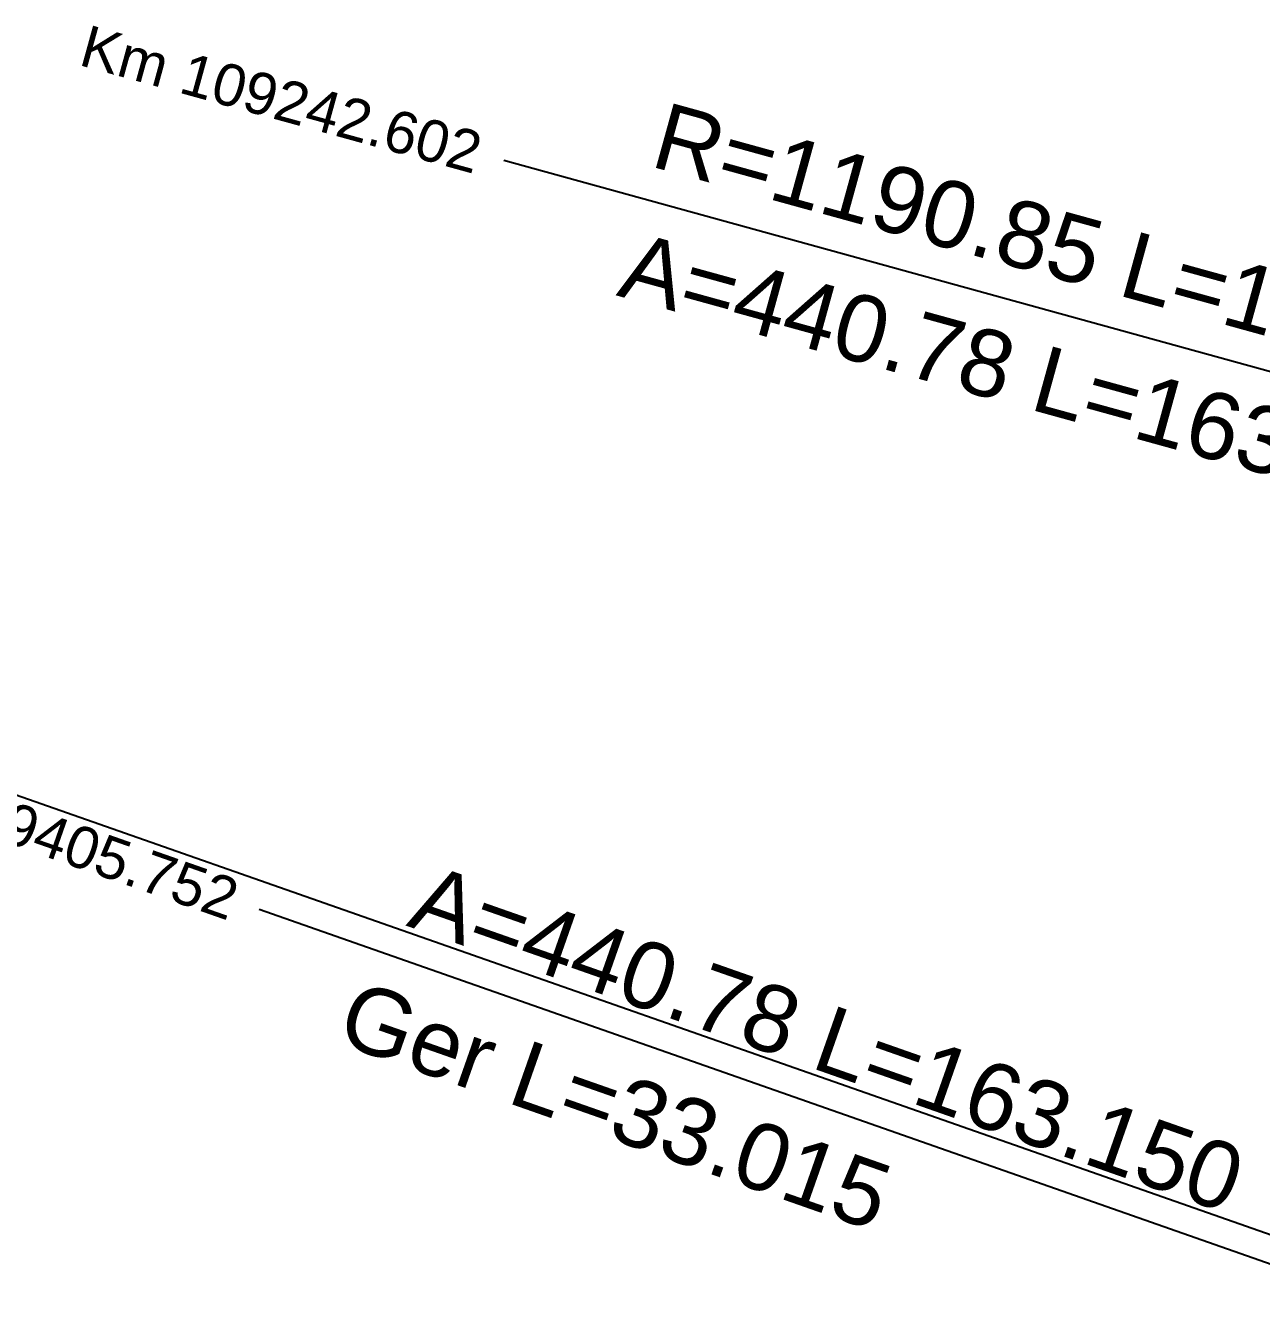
# Model space of a CAD drawing. Extents: x 2610184 to 2620710, y 1263771 to 1270672.
# Drawn here: x 2614331.6 to 2614562.9, y 1266075.3 to 1266316.2 of the extents above; entities that cross this region are included whole.
import ezdxf

# ---------------------------------------------------------------- set-up
doc = ezdxf.new("R2010")
doc.units = 0
doc.header["$LTSCALE"] = 5
doc.layers.add('GRUNDRISS_16', color=7, linetype='CONTINUOUS')
doc.layers.add('QP_REEL_16', color=7, linetype='CONTINUOUS')
doc.styles.add('ARIAL', font='')
doc.styles.get('ARIAL').set_extended_font_data('Arial')

msp = doc.modelspace()

# ---------------------------------------------------------------- linework, layer by layer
at = {"layer": 'GRUNDRISS_16', "color": 30, "linetype": 'CONTINUOUS'}
for p, q in [((2614640.63, 1266230.45), (2614421.1, 1266290.97)), ((2614590.15, 1266075.34), (2614375.27, 1266150.75))]:
    msp.add_line(p, q, dxfattribs=at)
at = {"layer": 'QP_REEL_16', "color": 1, "linetype": 'CONTINUOUS'}
msp.add_line((2614591.86, 1266080.22), (2614061.65, 1266266.25), dxfattribs=at)

# ---------------------------------------------------------------- texts
at = {"layer": 'GRUNDRISS_16', "color": 30, "style": 'ARIAL'}
for s, height, rotation, p in [('Km 109242.602', 7.8125, 344.5864, (2614341.25, 1266308.94)), ('R=1190.85 L=199.983', 12.5, 344.5864, (2614448.18, 1266289.99)), ('A=440.78 L=163.150', 12.5, 344.5864, (2614441.97, 1266265.77)), ('Km 109405.752', 7.8125, 340.6618, (2614296.83, 1266174.14)), ('A=440.78 L=163.150', 12.5, 340.6618, (2614402.64, 1266147.77)), ('Ger L=33.015', 12.5, 340.6618, (2614389.29, 1266125.96))]:
    msp.add_text(s, height=height, rotation=rotation, dxfattribs=at).set_placement(p)

doc.saveas('drawing.dxf')
